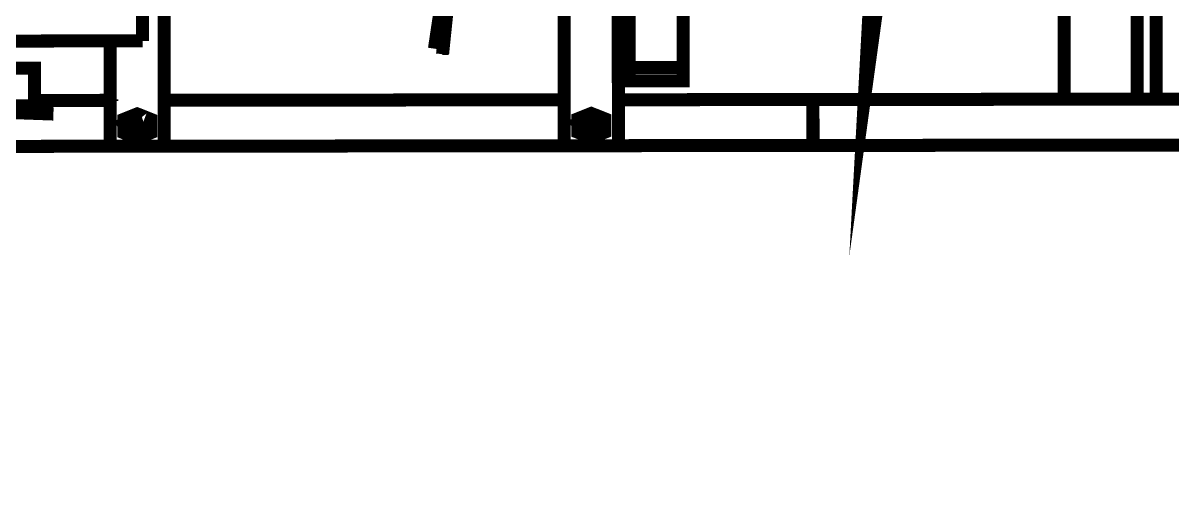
# Model space of a CAD drawing. Header units: feet. Extents: x -99009 to 3252343, y -11094690 to 9035152.
# Drawn here: x 2489858 to 2490443, y -1976767 to -1976531 of the extents above; entities that cross this region are included whole.
import ezdxf

# ---------------------------------------------------------------- set-up
doc = ezdxf.new("R2010")
doc.units = ezdxf.units.FT
doc.layers.add('1', color=1, linetype='Continuous')

# ---------------------------------------------------------------- blocks, each defined once
blk = doc.blocks.new('GRINDING MASTER')
at = {"linetype": 'ByBlock', "lineweight": -2, "transparency": 33554684}
blk.add_hatch(color=256, dxfattribs=at).paths.add_polyline_path([(1541890.07, -40353.42), (1541890.07, -40350.61), (1541892.8, -40350.61), (1541892.8, -40353.42), (1541890.07, -40353.42)])
at = {"linetype": 'ByBlock', "lineweight": -2, "transparency": 33554684, "const_width": 6.63}
for points in [[(1542119.85, -40350.61), (1542147.39, -40350.61), (1542147.39, -39950.24), (1542119.85, -39950.24)], [(1542374.37, -39973.64), (1542374.37, -40327.21)], [(1542374.37, -40327.21), (1542411.5, -40327.21), (1542411.5, -39973.64), (1542374.37, -39973.64)], [(1542411.5, -40327.21), (1542411.5, -39973.64)], [(1542421.17, -39973.64), (1542421.17, -40327.21)], [(1542421.17, -40327.21), (1542454.16, -40327.21), (1542454.16, -39973.64), (1542421.17, -39973.64)], [(1542152.85, -40310.76), (1542180.38, -40310.76), (1542180.38, -40317.62), (1542152.85, -40317.62), (1542152.85, -40310.76), (1542152.85, -39990.18)], [(1542180.38, -40310.76), (1542180.38, -39990.18)], [(1541905.2, -40296.95), (1541905.2, -39997.04)], [(1541916.2, -40247.42), (1541916.2, -40350.61)], [(1542119.85, -40350.61), (1542119.85, -40247.42)], [(1542275.31, -40277.68), (1542272.58, -40327.21), (1542279.44, -40277.68)], [(1542057.92, -40273.63), (1542053.79, -40301.08)], [(1542057.92, -40303.89), (1542060.65, -40277.68)], [(1542147.39, -40327.21), (1542147.39, -40277.68)], [(1542147.39, -40277.68), (1542147.39, -40327.21)], [(1542275.31, -40280.49), (1542272.58, -40327.21)], [(1541704.35, -40296.95), (1541905.2, -40296.95)], [(1541888.74, -40296.95), (1541888.74, -40350.61), (1541916.2, -40350.61)], [(1541888.74, -40296.95), (1541888.74, -40327.21)], [(1541888.74, -40296.95), (1541888.74, -40327.21)], [(1541760.74, -40330.02), (1541760.74, -40310.76), (1541850.21, -40310.76), (1541850.21, -40330.02)], [(1541747.01, -40330.02), (1541859.8, -40330.02)], [(1541747.01, -40330.02), (1541859.8, -40334.16)], [(1541888.74, -40327.21), (1541888.74, -40350.61), (1541822.67, -40350.61)], [(1541888.74, -40327.21), (1541850.21, -40327.21)], [(1541888.74, -40330.02), (1541888.74, -40350.61)], [(1542119.85, -40327.21), (1541916.2, -40327.21)], [(1542249.18, -40327.21), (1542147.39, -40327.21)], [(1542246.45, -40330.02), (1542246.45, -40350.61), (1542147.39, -40350.61), (1542147.39, -40330.02)], [(1542147.39, -40330.02), (1542147.39, -40350.61)], [(1542246.45, -40330.02), (1542246.45, -40350.61), (1542661.96, -40350.61)], [(1542249.18, -40327.21), (1542374.37, -40327.21)], [(1542411.5, -40327.21), (1542421.17, -40327.21)], [(1541909.33, -40339.62), (1541905.2, -40346.48), (1541899.74, -40346.48), (1541895.6, -40339.62), (1541905.2, -40336.89)], [(1541905.2, -40339.62), (1541899.74, -40343.75), (1541902.47, -40336.89)], [(1541902.47, -40334.16), (1541909.33, -40336.89), (1541909.33, -40343.75), (1541902.47, -40346.48), (1541895.6, -40343.75), (1541895.6, -40336.89), (1541902.47, -40334.16)], [(1542136.39, -40339.62), (1542130.85, -40339.62), (1542136.39, -40339.62), (1542136.39, -40346.48), (1542130.85, -40346.48), (1542126.72, -40339.62), (1542136.39, -40336.89)], [(1542133.58, -40334.16), (1542140.45, -40336.89), (1542140.45, -40343.75), (1542133.58, -40346.48), (1542126.72, -40343.75), (1542126.72, -40336.89), (1542133.58, -40334.16)], [(1542119.85, -40350.61), (1541916.2, -40350.61)]]:
    blk.add_lwpolyline(points, dxfattribs=at)
at = {"linetype": 'ByBlock', "lineweight": -2, "transparency": 33554684}
for points in [[(1542275.31, -40290.09), (1542279.44, -40290.09)], [(1542279.44, -40290.09), (1542275.31, -40290.09)], [(1542279.44, -40290.09), (1542275.31, -40290.09)], [(1542275.31, -40290.09), (1542279.44, -40290.09)], [(1542057.92, -40301.08), (1542057.92, -40303.89)], [(1542057.92, -40303.89), (1542057.92, -40301.08)], [(1542057.92, -40303.89), (1542057.92, -40301.08)], [(1542057.92, -40301.08), (1542057.92, -40303.89)], [(1542057.92, -40303.89), (1542060.65, -40303.89)], [(1542060.65, -40303.89), (1542057.92, -40303.89)], [(1542060.65, -40303.89), (1542057.92, -40303.89)], [(1542057.92, -40303.89), (1542060.65, -40303.89)], [(1542275.31, -40301.08), (1542275.31, -40301.08)], [(1542275.31, -40301.08), (1542275.31, -40301.08)], [(1542275.31, -40301.08), (1542275.31, -40301.08)], [(1542275.31, -40301.08), (1542275.31, -40301.08)], [(1542152.85, -40310.76), (1542156.98, -40310.76)], [(1542156.98, -40310.76), (1542152.85, -40310.76)], [(1542156.98, -40310.76), (1542152.85, -40310.76)], [(1542152.85, -40310.76), (1542156.98, -40310.76)], [(1542180.38, -40310.76), (1542180.38, -40310.76)], [(1542180.38, -40310.76), (1542180.38, -40310.76)], [(1542180.38, -40310.76), (1542180.38, -40310.76)], [(1542180.38, -40310.76), (1542180.38, -40310.76)], [(1542275.31, -40306.62), (1542275.31, -40306.62)], [(1542275.31, -40306.62), (1542275.31, -40306.62)], [(1542275.31, -40306.62), (1542275.31, -40306.62)], [(1542275.31, -40306.62), (1542275.31, -40306.62)], [(1542272.58, -40317.62), (1542275.31, -40317.62)], [(1542275.31, -40317.62), (1542272.58, -40317.62)], [(1542275.31, -40317.62), (1542272.58, -40317.62)], [(1542272.58, -40317.62), (1542275.31, -40317.62)], [(1541888.74, -40327.21), (1541892.8, -40327.21)], [(1541892.8, -40327.21), (1541888.74, -40327.21)], [(1541892.8, -40327.21), (1541888.74, -40327.21)], [(1541888.74, -40327.21), (1541892.8, -40327.21)], [(1542147.39, -40327.21), (1542147.39, -40327.21)], [(1542147.39, -40327.21), (1542147.39, -40327.21)], [(1542147.39, -40327.21), (1542147.39, -40327.21)], [(1542147.39, -40327.21), (1542147.39, -40327.21)], [(1542249.18, -40330.02), (1542249.18, -40327.21)], [(1542249.18, -40327.21), (1542249.18, -40330.02)], [(1542249.18, -40327.21), (1542249.18, -40330.02)], [(1542249.18, -40330.02), (1542249.18, -40327.21)], [(1542249.18, -40330.02), (1542249.18, -40327.21)], [(1542249.18, -40327.21), (1542249.18, -40330.02)], [(1542249.18, -40327.21), (1542249.18, -40330.02)], [(1542249.18, -40330.02), (1542249.18, -40327.21)], [(1542249.18, -40327.21), (1542251.91, -40327.21)], [(1542251.91, -40327.21), (1542249.18, -40327.21)], [(1542251.91, -40327.21), (1542249.18, -40327.21)], [(1542249.18, -40327.21), (1542251.91, -40327.21)], [(1542249.18, -40327.21), (1542251.91, -40327.21)], [(1542251.91, -40327.21), (1542249.18, -40327.21)], [(1542249.18, -40327.21), (1542249.18, -40327.21)], [(1542249.18, -40327.21), (1542249.18, -40327.21)], [(1542249.18, -40327.21), (1542249.18, -40327.21)], [(1542249.18, -40327.21), (1542249.18, -40327.21)], [(1542249.18, -40327.21), (1542249.18, -40327.21)], [(1542249.18, -40327.21), (1542249.18, -40327.21)], [(1542249.18, -40327.21), (1542249.18, -40327.21)], [(1542249.18, -40327.21), (1542249.18, -40327.21)], [(1542249.18, -40327.21), (1542249.18, -40330.02)], [(1542249.18, -40330.02), (1542249.18, -40327.21)], [(1542249.18, -40330.02), (1542249.18, -40327.21)], [(1542249.18, -40327.21), (1542249.18, -40330.02)], [(1542251.91, -40327.21), (1542251.91, -40327.21)], [(1542251.91, -40327.21), (1542251.91, -40327.21)], [(1542411.5, -40327.21), (1542411.5, -40327.21)], [(1542411.5, -40327.21), (1542411.5, -40327.21)], [(1542411.5, -40327.21), (1542411.5, -40327.21)], [(1542411.5, -40327.21), (1542411.5, -40327.21)], [(1542411.5, -40327.21), (1542414.31, -40327.21)], [(1542414.31, -40327.21), (1542411.5, -40327.21)], [(1542414.31, -40327.21), (1542411.5, -40327.21)], [(1542411.5, -40327.21), (1542414.31, -40327.21)], [(1542246.45, -40330.02), (1542249.18, -40330.02)], [(1542249.18, -40330.02), (1542246.45, -40330.02)], [(1542249.18, -40330.02), (1542246.45, -40330.02)], [(1542246.45, -40330.02), (1542249.18, -40330.02)], [(1542246.45, -40330.02), (1542249.18, -40330.02)], [(1542249.18, -40330.02), (1542246.45, -40330.02)], [(1542249.18, -40330.02), (1542249.18, -40330.02)], [(1542249.18, -40330.02), (1542249.18, -40330.02)], [(1542249.18, -40330.02), (1542249.18, -40330.02)], [(1542249.18, -40330.02), (1542249.18, -40330.02)], [(1542249.18, -40330.02), (1542249.18, -40330.02)], [(1542249.18, -40330.02), (1542249.18, -40330.02)], [(1542249.18, -40330.02), (1542249.18, -40330.02)], [(1542249.18, -40330.02), (1542249.18, -40330.02)], [(1542249.18, -40330.02), (1542249.18, -40330.02)], [(1542249.18, -40330.02), (1542249.18, -40330.02)], [(1541888.74, -40350.61), (1541888.74, -40353.42)], [(1541888.74, -40353.42), (1541888.74, -40350.61)], [(1541892.8, -40350.61), (1541892.8, -40353.42)], [(1541892.8, -40353.42), (1541892.8, -40350.61)], [(1542147.39, -40350.61), (1542147.39, -40353.42)], [(1542147.39, -40353.42), (1542147.39, -40350.61)], [(1542147.39, -40353.42), (1542147.39, -40350.61)], [(1542147.39, -40350.61), (1542147.39, -40353.42)]]:
    blk.add_lwpolyline(points, dxfattribs=at)

msp = doc.modelspace()

# ---------------------------------------------------------------- linework, layer by layer
at = {"layer": '1'}
msp.add_arc((2520410.24778, -1978395.99612), 100000, 84.1346387202, 194.3871675539, dxfattribs=at)

# ---------------------------------------------------------------- block references
at = {"transparency": 33554684, "rotation": 0.06505171407317947}
msp.add_blockref('GRINDING MASTER', (947969.19485, -1937994.01305), dxfattribs=at)

doc.saveas('drawing.dxf')
